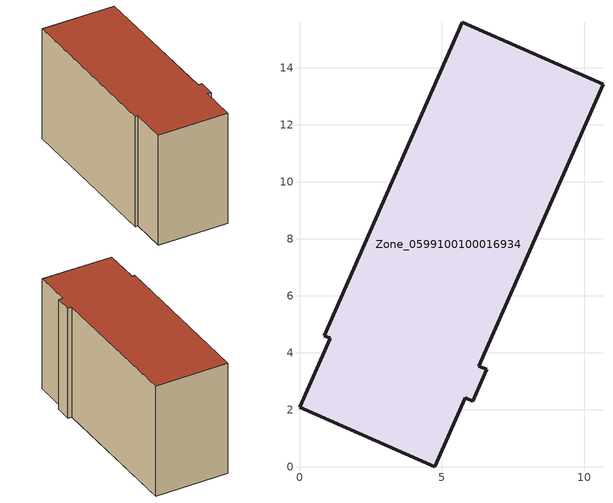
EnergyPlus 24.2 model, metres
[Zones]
Zone_0599100100016934
 floor ground (C_G): 5.71,15.59 10.65,13.41 6.3,3.53 6.57,3.41 6.08,2.3 5.81,2.42 4.74,0 0,2.09 1.07,4.51 0.87,4.6 z0
 wall outside (C_F): 10.65,13.41 5.71,15.59 0.87,4.6 1.07,4.51 0,2.09 4.74,0 5.81,2.42 6.08,2.3 6.57,3.41 6.3,3.53 10.65,13.41 z0:8.49
 roof outside (C_R): 1.07,4.51 0,2.09 4.74,0 5.81,2.42 6.08,2.3 6.57,3.41 6.3,3.53 10.65,13.41 5.71,15.59 0.87,4.6 z8.49
[BUILDING]
Pand.0599100100016934: North Axis=0; Terrain=City; Loads Convergence Tolerance Value=0.04; Temperature Convergence Tolerance Value=0.4; Solar Distribution=FullExterior; Maximum Number of Warmup Days=25; Minimum Number of Warmup Days=1
[Site:Location]
Rotterdam.The.Hague.AP_ZH_NLD Design_Conditions: Latitude=51.96; Longitude=4.45; Time Zone=1; Elevation=-4.5
[SITE:GROUNDTEMPERATURE:BUILDINGSURFACE]
18, 18, 18, 18, 18, 18, 18, 18, 18, 18, 18, 18
[MATERIAL] Thermal Absorptance=0.9; Solar Absorptance=0.7; Visible Absorptance=0.7
Name | Roughness | Thickness | Conductivity | Density | Specific Heat
G.TI.2015-2018 | MediumSmooth | 0.15 | 0.0428571 | 540 | 1210
F.TI.2015-2018 | Rough | 0.3 | 0.0666667 | 1920 | 840
R.TI.2015-2018 | MediumRough | 0.2 | 0.0333333 | 1500 | 1000
[CONSTRUCTION]
C_G: G.TI.2015-2018
C_F: F.TI.2015-2018
C_R: R.TI.2015-2018
[ZONE]
Zone_0599100100016934: Type=1; Multiplier=1; Ceiling Height=Autocalculate; Volume=Autocalculate; Floor Area=autocalculate; Part of Total Floor Area=Yes
[ZONEINFILTRATION:DESIGNFLOWRATE]
Infil_Zone_0599100100016934: Zone or ZoneList or Space or SpaceList=Zone_0599100100016934; Schedule=AlwaysOn; Design Flow Rate Calculation Method=Flow/Area; Flow Rate per Floor Area=0.0015; Constant Term Coefficient=1; Temperature Term Coefficient=0; Velocity Term Coefficient=0; Velocity Squared Term Coefficient=0
[HVACTEMPLATE:ZONE:IDEALLOADSAIRSYSTEM]
Zone_0599100100016934: Maximum Heating Supply Air Temperature=50; Minimum Cooling Supply Air Temperature=13; Maximum Heating Supply Air Humidity Ratio=0.0156; Minimum Cooling Supply Air Humidity Ratio=0.0077; Heating Limit=NoLimit; Cooling Limit=NoLimit; Dehumidification Control Type=ConstantSensibleHeatRatio; Cooling Sensible Heat Ratio=0.7; Dehumidification Setpoint=60; Humidification Control Type=None; Humidification Setpoint=30; Outdoor Air Method=None; Outdoor Air Flow Rate per Person=0.00944; Outdoor Air Flow Rate per Zone Floor Area=0; Outdoor Air Flow Rate per Zone=0; Demand Controlled Ventilation Type=None; Outdoor Air Economizer Type=NoEconomizer; Heat Recovery Type=None; Sensible Heat Recovery Effectiveness=0.7; Latent Heat Recovery Effectiveness=0.65
[ZONECONTROL:THERMOSTAT]
ThermostatControl_Zone_0599100100016934: Zone or ZoneList=Zone_0599100100016934; Control Type Schedule=DualSetpointControlType; Control 1=Thermostat_Zone_0599100100016934; Temperature Difference Between Cutout And Setpoint=0
[THERMOSTATSETPOINT:DUALSETPOINT]
Thermostat_Zone_0599100100016934: Heating Setpoint Temperature Schedule=HeatingSetpoint_Zone_0599100100016934; Cooling Setpoint Temperature Schedule=CoolingSetpoint_Zone_0599100100016934
[SCHEDULE:COMPACT]
HeatingSetpoint_Zone_0599100100016934: Through: 12/31, For: AllDays, Until: 24:00, 21
CoolingSetpoint_Zone_0599100100016934: Through: 12/31, For: AllDays, Until: 24:00, 24
DualSetpointControlType: Through: 12/31, For: AllDays, Until: 24:00, 4
AlwaysOn: Through: 12/31, For: AllDays, Until: 24:00, 1
